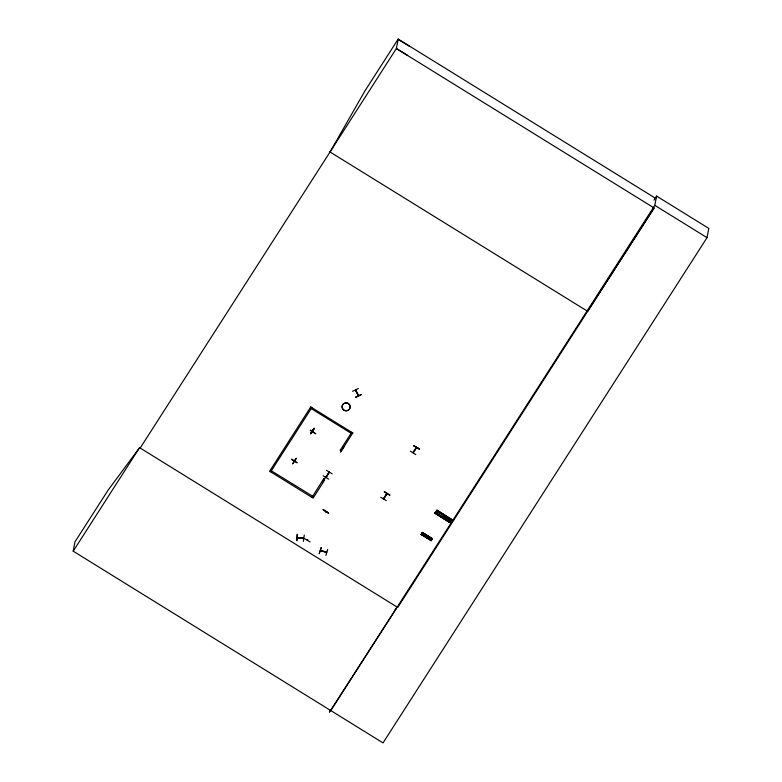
<?xml version="1.0" encoding="UTF-8"?>
<svg xmlns="http://www.w3.org/2000/svg" width="782" height="782" viewBox="0 0 782 782"><rect width="100%" height="100%" fill="white"/><g stroke="black" fill="none" stroke-linecap="round" stroke-linejoin="round"><path stroke-width="1.17" d="M342.242 449.357L341.568 449.22M297.092 534.35L296.867 540.743L297.434 534.311M303.367 541.339L304.276 535.015M326.407 476.844L329.29 471.898M326.104 477.45L329.476 472.191M386.855 493.589L383.434 498.916L386.914 493.393M387.1 493.677L383.727 498.936M413.023 452.719L416.425 447.46L413.013 452.563M294.521 460.852L294.677 460.187M312.966 432.075L312.389 432.554L312.8 431.82M427.705 536.579C426.024 537.674 429.289 537.586 427.695 536.608M653.957 200.163L656.567 196.087L708.805 228.403L707.036 237.66L383.033 742.9L73.195 551.173L74.984 541.818L108.151 490.109L139.528 447.744L140.134 448.115L396.366 48.552L398.165 39.1L655.785 198.442M270.406 471.575L271.08 470.52M270.709 471.761L311.891 407.539M291.608 459.132L297.131 462.543M296.251 458.35L292.742 463.706M294.609 460.676L294.726 460.901M296.231 458.35L292.742 463.794M324.638 480.04L313.103 498.105L269.614 471.214L310.816 406.875M311.226 408.585L351.089 433.248M310.806 433.717L314.247 428.389L310.767 433.697M312.624 430.882L313.083 431.586L312.732 431.068M312.995 431.938L312.429 432.27M315.635 433.746L310.151 430.178L315.684 433.658M297.268 537.723L303.651 538.055M312.047 497.323L323.66 478.867M304.579 538.583L310.102 541.975M312.722 496.277L271.061 470.637M307.297 539.951L307.854 539.658L307.306 540.108M322.389 482.132L329.261 472.035M326.593 470.383L332.125 473.814M328.675 479.131L323.132 475.769M325.674 511.897L325.967 511.389M325.703 511.907L325.713 511.457M320.493 550.42L326.661 552.082M326.202 552.092L320.512 550.87L320.64 550.391M321.324 547.517L319.212 553.627L321.226 547.556M352.838 432.866L341.304 450.931L340.248 450.149M328.596 513.197L323.122 509.629L328.616 513.119M328.635 513.09L323.132 509.649M352.545 391.274L358.391 388.498M341.802 448.848L342.174 449.288M341.558 449.191L342.086 449.367M355.605 389.817L358.205 395.555M358.185 395.057L355.634 390.443M358.498 395.409L355.634 389.876M355.468 397.148L361.313 394.372M326.055 552.121L326.573 552.395M325.899 555.435L327.687 549.375M326.632 552.248L320.522 550.831M351.763 432.202L340.229 450.266M329.867 709.909L329.437 712.207L397.148 607.076M380.746 497.284L386.308 500.617M384.216 491.878L389.749 495.299M410.315 451.116L415.819 454.635M413.756 445.808L419.484 448.936L413.805 445.72M413.297 452.739L416.591 447.666M419.289 449.23L413.776 445.73M426.601 537.664L427.754 535.866M427.617 538.29L428.771 536.501M428.516 538.886L429.66 537.087M429.523 539.512L430.677 537.713M430.208 539.932L431.361 538.104M431.126 540.733L432.466 538.661M443.062 518.007L444.831 515.289M444.587 518.916L446.336 516.247M445.926 519.766L447.685 517.088M447.431 520.773L449.191 518.046M448.438 521.408L450.207 518.691M330.806 710.594L654.798 205.343L656.567 196.087M421.136 534.526L421.439 534.018L431.517 540.108L431.136 540.714L421.117 534.546L422.456 532.474L432.456 538.671L432.075 539.267L422.055 533.109L422.456 532.483M434.909 513.197L436.952 510.108L451.84 519.561L449.806 522.63L434.909 513.197L449.826 522.591M435.271 512.64L450.188 522.044M451.224 520.489L436.356 511.017M330.033 151.982L364.998 90.82L398.165 39.1M296.955 462.856L291.451 459.376M435.036 512.982L449.924 522.415M435.173 512.797L450.08 522.21M435.496 512.298L450.393 521.731M73.195 551.173L139.577 447.666L397.755 607.458L653.987 207.885L396.366 48.552L407.618 55.405M421.723 533.774L422.075 533.226L432.065 539.287L432.378 538.769L422.378 532.581L432.309 538.906M422.241 535.005L423.394 533.207M654.192 208.022L587.653 311.324L329.427 151.61M310.513 433.609L314.002 428.243M310.718 433.736L314.208 428.37M340.512 452.172L344.002 446.805M436.581 513.901L438.34 511.223M395.008 609.98L396.435 608.044M422.241 532.825L432.231 539.023M451.507 520.069L436.483 510.793M323.582 478.965L324.1 479.258M355.605 397.432L361.45 394.656M303.494 538.299L297.199 537.684M297.874 537.645L302.927 538.114M323.934 479.493L323.523 479.219M398.116 39.374L409.367 46.226M654.798 205.343L707.036 237.66M310.796 406.992L352.809 432.984M384.392 491.595L389.925 495.016M421.43 534.057L431.371 540.342M421.322 534.204L431.351 540.372L421.215 534.37M323.543 479.493L324.618 480.158M451.713 519.649L436.825 510.275L451.732 519.707M343.161 409.543A4.057 3.959 10.8 0 0 350.004 408.057A4.057 3.959 10.8 0 0 345.204 402.994A4.047 3.949 10.8 0 0 343.181 409.485A4.047 3.949 10.8 0 0 350.004 407.989A4.047 3.949 10.8 0 0 345.224 402.945A4.057 3.959 10.8 0 0 343.161 409.543"/></g></svg>
